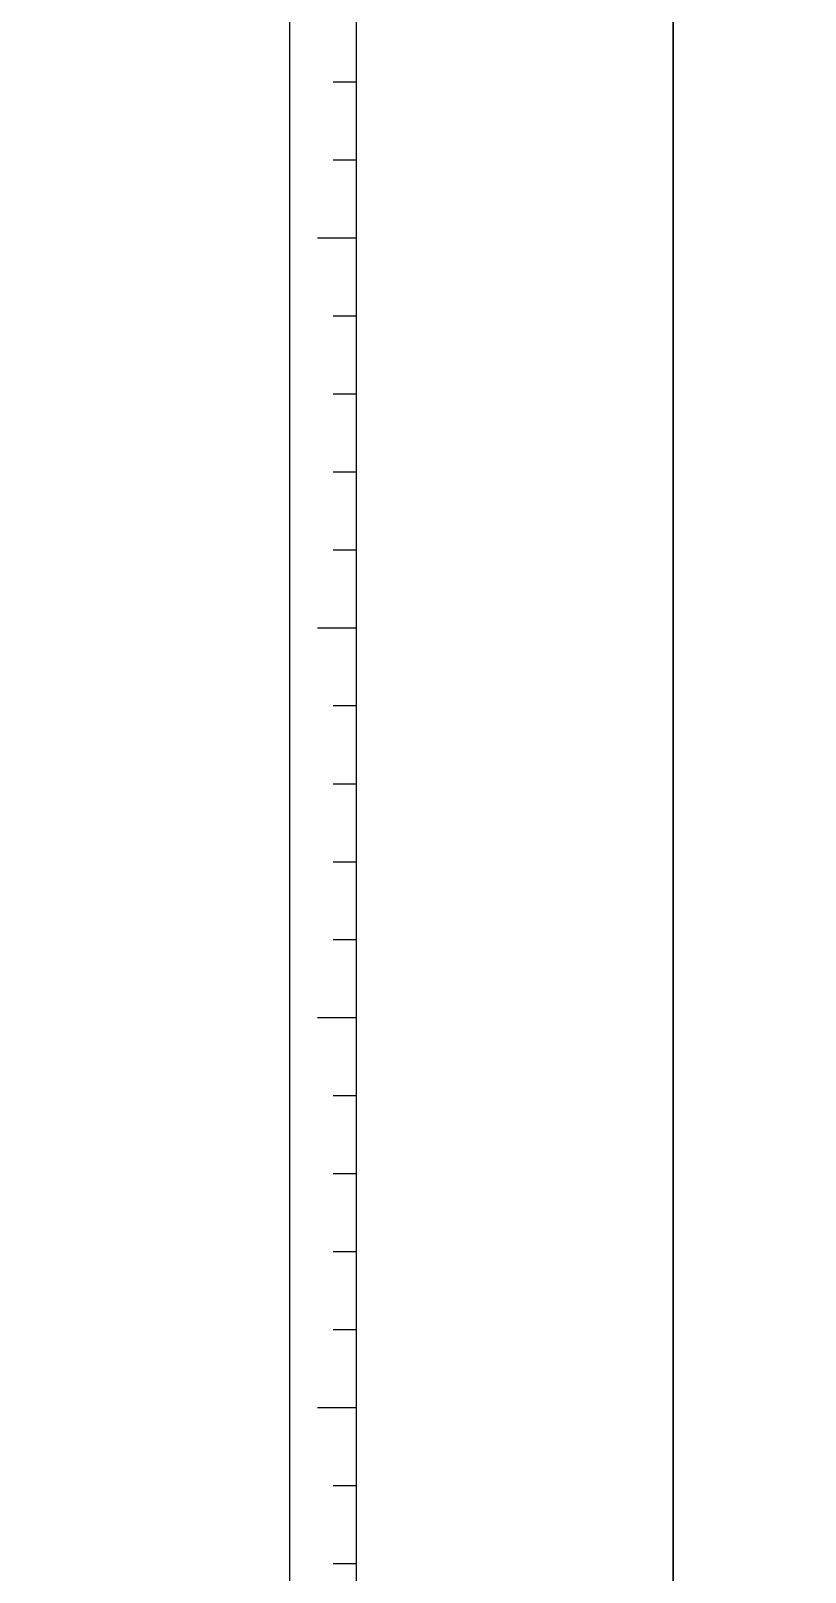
# Model space of a CAD drawing. Header units: millimetres. Extents: x 91591 to 1353697, y 75729 to 160586.
# Drawn here: x 800042 to 813965, y 116891 to 144602 of the extents above; entities that cross this region are included whole.
import ezdxf

# ---------------------------------------------------------------- set-up
doc = ezdxf.new("R2010")
doc.units = ezdxf.units.MM
doc.layers.add('DEFPOINT', color=142, linetype='Continuous', plot=False)

# ---------------------------------------------------------------- blocks, each defined once
blk = doc.blocks.new('zw$9A02')
at = {"color": 7}
for p, q in [((85731, -12679), (85415, -12679)), ((85731, -13731), (85415, -13731)), ((85731, -14783), (85205, -14783)), ((85731, -15834), (85415, -15834)), ((85731, -16886), (85415, -16886)), ((85731, -17938), (85415, -17938)), ((85731, -18989), (85415, -18989)), ((85731, -20041), (85205, -20041)), ((85731, -21092), (85415, -21092)), ((85731, -22144), (85415, -22144)), ((85731, -23196), (85415, -23196)), ((85731, -24247), (85415, -24247)), ((85731, -25299), (85205, -25299)), ((85731, -26350), (85415, -26350)), ((85731, -27402), (85415, -27402)), ((85731, -28454), (85415, -28454)), ((85731, -29505), (85415, -29505)), ((85731, -30557), (85205, -30557)), ((85731, -31608), (85415, -31608)), ((85731, -32660), (85415, -32660))]:
    blk.add_line(p, q, dxfattribs=at)
blk.add_line((85722, -15259), (85723, -15259))
blk.add_lwpolyline([(0, -63643), (0, 0), (90000, 0), (90000, -63643)], close=True)
at = {"color": 4}
blk.add_lwpolyline([(3810, -61579), (85731, -61579), (85731, -3425), (3810, -3425)], close=True, dxfattribs=at)
at = {"layer": 'DEFPOINT', "color": 150}
blk.add_lwpolyline([(4710, -56999), (84831, -56999), (84831, -4325), (4710, -4325)], close=True, dxfattribs=at)

msp = doc.modelspace()

# ---------------------------------------------------------------- block references
at = {"xscale": 1.333333333333333, "yscale": 1.333333333333333, "zscale": 1.333333333333333}
for p in [(691590.8, 160586.4), (811590.8, 160586.4)]:
    msp.add_blockref('zw$9A02', p, dxfattribs=at)

doc.saveas('drawing.dxf')
